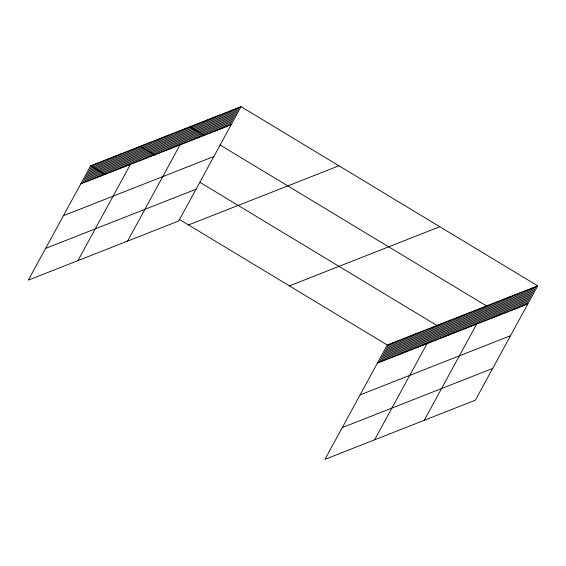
<?xml version="1.0" encoding="UTF-8"?>
<svg xmlns="http://www.w3.org/2000/svg" width="566" height="566" viewBox="0 0 566 566"><rect width="100%" height="100%" fill="white"/><g stroke="black" fill="none" stroke-linecap="round" stroke-linejoin="round"><path stroke-width="0.85" d="M241.052 106.656L90.638 165.803L28.3 280.135L178.714 220.988L241.052 106.656L537.7 285.865L475.362 400.197L324.948 459.344L387.286 345.012L537.7 285.865M82.53 183.221L92.407 165.109M84.306 182.528L94.182 164.409M86.082 181.828L95.951 163.716M87.85 181.134L97.727 163.015M89.626 180.434L99.503 162.322M91.395 179.74L101.272 161.621M93.171 179.04L103.047 160.928M94.939 178.34L104.816 160.228M96.715 177.646L106.592 159.534M98.484 176.946L108.361 158.834M100.26 176.252L110.137 158.14M102.036 175.552L111.905 157.44M103.804 174.859L113.681 156.74M105.58 174.158L115.457 156.046M107.349 173.465L117.226 155.346M109.125 172.764L119.001 154.652M110.894 172.071L120.77 153.952M112.669 171.371L122.546 153.259M114.445 170.677L124.315 152.558M116.214 169.977L126.091 151.865M117.99 169.276L127.866 151.164M119.759 168.583L129.635 150.471M121.534 167.883L131.411 149.771M123.303 167.189L133.18 149.077M125.079 166.489L134.956 148.377M126.848 165.796L136.724 147.676M128.624 165.095L138.5 146.983M77.938 260.615L140.276 146.283L155.226 155.317M132.168 163.701L142.045 145.589M133.944 163.008L143.821 144.889M135.713 162.308L145.589 144.196M137.488 161.614L147.365 143.495M139.257 160.914L149.134 142.802M141.033 160.213L150.91 142.101M142.809 159.52L152.679 141.408M144.578 158.82L154.454 140.708M146.353 158.126L156.23 140.014M148.122 157.426L157.999 139.314M149.898 156.732L159.775 138.613M151.667 156.032L161.543 137.92M153.443 155.339L163.319 137.22M155.218 154.638L165.088 136.526M156.987 153.945L166.864 135.826M158.763 153.244L168.64 135.132M160.532 152.551L170.408 134.432M162.308 151.851L172.184 133.739M164.076 151.15L173.953 133.038M165.852 150.457L175.729 132.345M167.621 149.757L177.498 131.645M169.397 149.063L179.273 130.951M171.173 148.363L181.049 130.251M172.941 147.669L182.818 129.55M174.717 146.969L184.594 128.857M176.486 146.276L186.363 128.157M178.262 145.575L188.138 127.463M127.576 241.095L189.907 126.763L204.185 135.387M181.799 144.189L191.676 126.069M183.561 143.495L193.438 125.376M185.323 142.802L195.199 124.683M187.084 142.108L196.961 123.989M188.853 141.408L198.73 123.296M190.615 140.715L200.491 122.603M192.376 140.021L202.253 121.909M194.138 139.328L204.015 121.216M195.907 138.635L205.783 120.523M197.668 137.941L207.545 119.829M199.43 137.248L209.307 119.136M201.199 136.555L211.068 118.443M202.961 135.861L212.837 117.749M204.722 135.168L214.599 117.056M206.484 134.475L216.361 116.363M208.253 133.781L218.122 115.669M210.014 133.088L219.891 114.976M211.776 132.394L221.653 114.282M213.538 131.701L223.414 113.589M215.306 131.008L225.176 112.896M217.068 130.314L226.945 112.202M218.83 129.621L228.706 111.509M220.591 128.928L230.468 110.816M222.36 128.234L232.23 110.122M224.122 127.541L233.999 109.429M225.884 126.848L235.76 108.736M227.645 126.154L237.522 108.042M229.414 125.461L239.291 107.349M379.185 362.431L389.061 344.319M380.953 361.738L390.83 343.619M382.729 361.037L392.606 342.925M384.498 360.337L394.375 342.225M386.274 359.643L396.15 341.531M388.043 358.943L397.919 340.831M389.818 358.25L399.695 340.138M391.594 357.549L401.464 339.437M393.363 356.856L403.24 338.744M395.139 356.156L405.015 338.043M396.908 355.462L406.784 337.343M398.683 354.762L408.56 336.65M400.452 354.068L410.329 335.949M402.228 353.368L412.105 335.256M404.004 352.675L413.873 334.556M405.772 351.974L415.649 333.862M407.548 351.274L417.425 333.162M409.317 350.58L419.194 332.468M411.093 349.88L420.97 331.768M412.862 349.187L422.738 331.075M414.637 348.486L424.514 330.374M416.406 347.793L426.283 329.681M418.182 347.092L428.059 328.98M419.958 346.399L429.835 328.28M421.727 345.699L431.603 327.587M423.502 345.005L433.379 326.886M425.271 344.305L435.148 326.193M374.586 439.824L436.924 325.492L200.095 182.429M428.816 342.911L438.692 324.799M430.592 342.211L440.468 324.099M432.367 341.517L442.237 323.405M434.136 340.817L444.013 322.705M435.912 340.124L445.789 322.012M437.681 339.423L447.557 321.311M439.457 338.73L449.333 320.618M441.225 338.029L451.102 319.917M443.001 337.336L452.878 319.217M444.777 336.636L454.647 318.524M446.546 335.942L456.422 317.823M448.322 335.242L458.198 317.13M450.09 334.548L459.967 316.429M451.866 333.848L461.743 315.736M453.635 333.148L463.512 315.036M455.411 332.454L465.287 314.342M457.179 331.754L467.056 313.642M458.955 331.06L468.832 312.948M460.731 330.36L470.608 312.248M462.5 329.667L472.377 311.555M464.276 328.966L474.152 310.854M466.044 328.273L475.921 310.154M467.82 327.572L477.697 309.46M469.589 326.879L479.466 308.76M471.365 326.179L481.242 308.067M473.141 325.485L483.01 307.366M474.909 324.785L484.786 306.673M424.224 420.305L486.562 305.973L219.82 144.832M478.447 323.391L488.324 305.279M480.209 322.698L490.085 304.586M481.97 322.004L491.847 303.892M483.739 321.311L493.616 303.199M485.501 320.618L495.377 302.506M487.262 319.924L497.139 301.812M489.024 319.231L498.901 301.119M490.793 318.538L500.669 300.426M492.554 317.844L502.431 299.732M494.316 317.151L504.193 299.039M496.078 316.458L505.954 298.346M497.847 315.764L507.723 297.652M499.608 315.071L509.485 296.959M501.37 314.378L511.247 296.266M503.139 313.684L513.008 295.572M504.9 312.991L514.777 294.879M506.662 312.298L516.539 294.186M508.424 311.604L518.3 293.492M510.192 310.911L520.062 292.799M511.954 310.218L521.831 292.106M513.716 309.524L523.592 291.412M515.477 308.831L525.354 290.719M517.246 308.137L527.116 290.025M519.008 307.444L528.885 289.332M520.77 306.751L530.646 288.639M522.531 306.057L532.408 287.945M524.3 305.364L534.17 287.252M526.062 304.671L535.938 286.559M80.761 183.922L231.176 124.768M63.449 215.674L213.863 156.52M45.613 248.389L196.027 189.235M188.528 224.943L338.942 165.796M289.389 285.88L439.803 226.725M377.409 363.131L527.823 303.977M360.096 394.884L510.511 335.73M342.26 427.592L492.675 368.445M90.638 165.803L104.915 174.427M179.012 219.198L387.286 345.012"/></g></svg>
